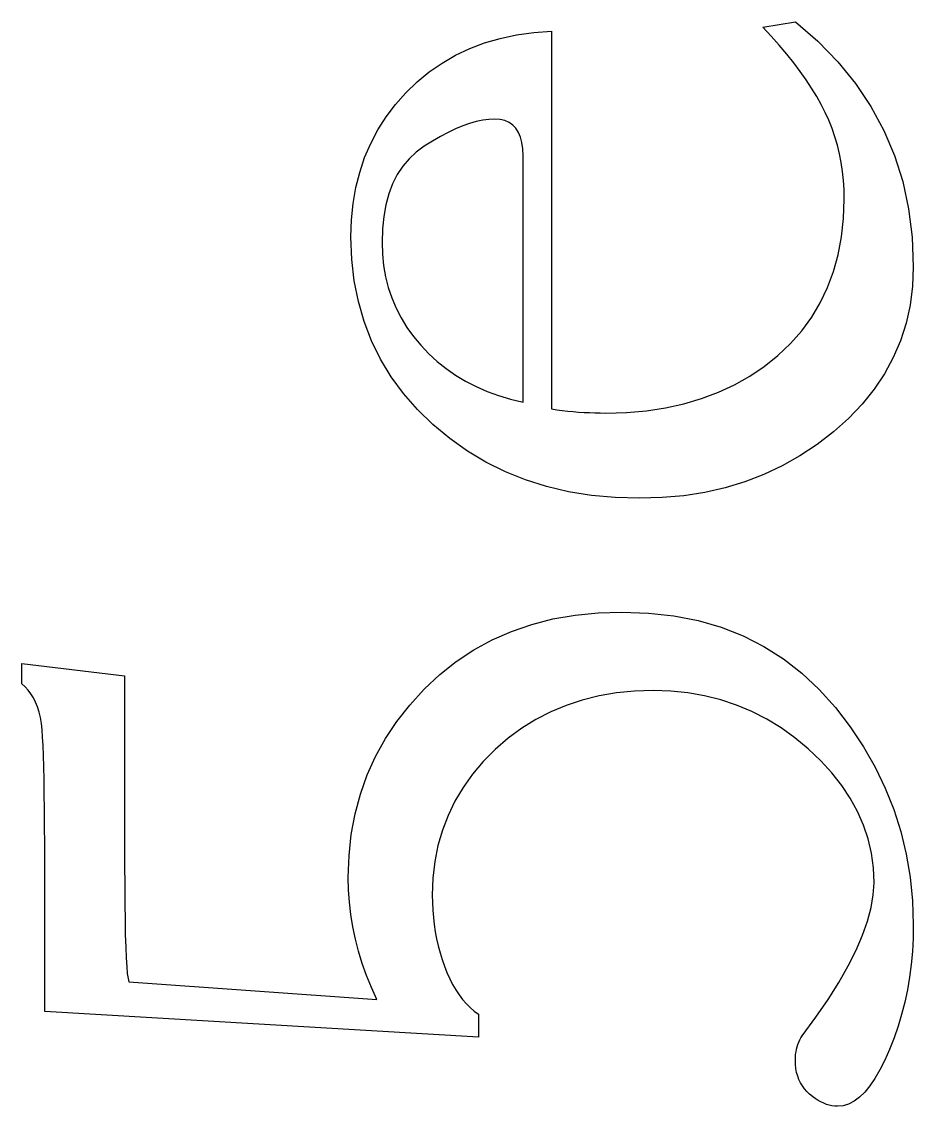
# Model space of a CAD drawing. Header units: millimetres. Extents: x -105 to 105, y -148 to 148.
# Drawn here: x -71.072 to -69.308, y 48.909 to 51.058 of the extents above; entities that cross this region are included whole.
import ezdxf

# ---------------------------------------------------------------- set-up
doc = ezdxf.new("R2010")
doc.units = ezdxf.units.MM
doc.layers.get('0').update_dxf_attribs({"lineweight": 18})

msp = doc.modelspace()

# ---------------------------------------------------------------- linework, layer by layer
at = {"color": 7, "lineweight": 30, "ltscale": 0.000882959}
msp.add_line((-70.0589, 51.0361), (-70.0237, 51.0388), dxfattribs=at)
at = {"color": 7, "lineweight": 30, "ltscale": 0.018705}
msp.add_line((-70.0237, 51.0388), (-70.0237, 50.2906), dxfattribs=at)
at = {"color": 7, "lineweight": 30, "ltscale": 0.001631}
msp.add_line((-69.6054, 51.0468), (-69.541, 51.0576), dxfattribs=at)
at = {"color": 7, "lineweight": 30, "ltscale": 0.000615389}
msp.add_line((-69.5887, 51.0287), (-69.6054, 51.0468), dxfattribs=at)
at = {"color": 7, "lineweight": 30, "ltscale": 0.00147}
msp.add_line((-69.541, 51.0576), (-69.4967, 51.0189), dxfattribs=at)
at = {"color": 7, "lineweight": 30, "ltscale": 0.000806221}
msp.add_line((-70.1561, 51.0154), (-70.1251, 51.0244), dxfattribs=at)
at = {"color": 7, "lineweight": 30, "ltscale": 0.000827679}
msp.add_line((-70.1251, 51.0244), (-70.0927, 51.0313), dxfattribs=at)
at = {"color": 7, "lineweight": 30, "ltscale": 0.000853754}
msp.add_line((-70.0927, 51.0313), (-70.0589, 51.0361), dxfattribs=at)
at = {"color": 7, "lineweight": 30, "ltscale": 0.000594199}
msp.add_line((-69.573, 51.0109), (-69.5887, 51.0287), dxfattribs=at)
at = {"color": 7, "lineweight": 30, "ltscale": 0.001423}
msp.add_line((-69.4967, 51.0189), (-69.457, 50.9781), dxfattribs=at)
at = {"color": 7, "lineweight": 30, "ltscale": 0.000777201}
msp.add_line((-70.2137, 50.991), (-70.1856, 51.0043), dxfattribs=at)
at = {"color": 7, "lineweight": 30, "ltscale": 0.00078935}
msp.add_line((-70.1856, 51.0043), (-70.1561, 51.0154), dxfattribs=at)
at = {"color": 7, "lineweight": 30, "ltscale": 0.000573607}
msp.add_line((-69.5582, 50.9933), (-69.573, 51.0109), dxfattribs=at)
at = {"color": 7, "lineweight": 30, "ltscale": 0.000768759}
msp.add_line((-70.2657, 50.9581), (-70.2404, 50.9756), dxfattribs=at)
at = {"color": 7, "lineweight": 30, "ltscale": 0.000770065}
msp.add_line((-70.2404, 50.9756), (-70.2137, 50.991), dxfattribs=at)
at = {"color": 7, "lineweight": 30, "ltscale": 0.000552833}
msp.add_line((-69.5444, 50.976), (-69.5582, 50.9933), dxfattribs=at)
at = {"color": 7, "lineweight": 30, "ltscale": 0.000532838}
msp.add_line((-69.5316, 50.959), (-69.5444, 50.976), dxfattribs=at)
at = {"color": 7, "lineweight": 30, "ltscale": 0.001387}
msp.add_line((-69.457, 50.9781), (-69.422, 50.935), dxfattribs=at)
at = {"color": 7, "lineweight": 30, "ltscale": 0.000772113}
msp.add_line((-70.2896, 50.9385), (-70.2657, 50.9581), dxfattribs=at)
at = {"color": 7, "lineweight": 30, "ltscale": 0.000513276}
msp.add_line((-69.5198, 50.9422), (-69.5316, 50.959), dxfattribs=at)
at = {"color": 7, "lineweight": 30, "ltscale": 0.000780858}
msp.add_line((-70.312, 50.9168), (-70.2896, 50.9385), dxfattribs=at)
at = {"color": 7, "lineweight": 30, "ltscale": 0.000494199}
msp.add_line((-69.5089, 50.9257), (-69.5198, 50.9422), dxfattribs=at)
at = {"color": 7, "lineweight": 30, "ltscale": 0.001362}
msp.add_line((-69.422, 50.935), (-69.3917, 50.8898), dxfattribs=at)
at = {"color": 7, "lineweight": 30, "ltscale": 0.000779553}
msp.add_line((-70.3326, 50.8934), (-70.312, 50.9168), dxfattribs=at)
at = {"color": 7, "lineweight": 30, "ltscale": 0.000475467}
msp.add_line((-69.4989, 50.9095), (-69.5089, 50.9257), dxfattribs=at)
at = {"color": 7, "lineweight": 30, "ltscale": 0.000767366}
msp.add_line((-70.3511, 50.8689), (-70.3326, 50.8934), dxfattribs=at)
at = {"color": 7, "lineweight": 30, "ltscale": 0.000457222}
msp.add_line((-69.49, 50.8936), (-69.4989, 50.9095), dxfattribs=at)
at = {"color": 7, "lineweight": 30, "ltscale": 0.000440327}
msp.add_line((-69.482, 50.8779), (-69.49, 50.8936), dxfattribs=at)
at = {"color": 7, "lineweight": 30, "ltscale": 0.001348}
for p, q in [((-69.3917, 50.8898), (-69.366, 50.8423)), ((-69.366, 50.8423), (-69.345, 50.7927))]:
    msp.add_line(p, q, dxfattribs=at)
at = {"color": 7, "lineweight": 30, "ltscale": 0.000760006}
msp.add_line((-70.3674, 50.8432), (-70.3511, 50.8689), dxfattribs=at)
at = {"color": 7, "lineweight": 30, "ltscale": 0.00043124}
msp.add_line((-69.4749, 50.8622), (-69.482, 50.8779), dxfattribs=at)
at = {"color": 7, "lineweight": 30, "ltscale": 0.000384536}
msp.add_line((-70.1994, 50.8511), (-70.2136, 50.8452), dxfattribs=at)
at = {"color": 7, "lineweight": 30, "ltscale": 0.000362854}
msp.add_line((-70.1857, 50.8559), (-70.1994, 50.8511), dxfattribs=at)
at = {"color": 7, "lineweight": 30, "ltscale": 0.000341588}
msp.add_line((-70.1725, 50.8596), (-70.1857, 50.8559), dxfattribs=at)
at = {"color": 7, "lineweight": 30, "ltscale": 0.000322128}
msp.add_line((-70.1599, 50.8623), (-70.1725, 50.8596), dxfattribs=at)
at = {"color": 7, "lineweight": 30, "ltscale": 0.000304415}
msp.add_line((-70.1479, 50.8639), (-70.1599, 50.8623), dxfattribs=at)
at = {"color": 7, "lineweight": 30, "ltscale": 0.0002887}
msp.add_line((-70.1363, 50.8645), (-70.1479, 50.8639), dxfattribs=at)
at = {"color": 7, "lineweight": 30, "ltscale": 0.000268011}
msp.add_line((-70.1256, 50.8637), (-70.1363, 50.8645), dxfattribs=at)
at = {"color": 7, "lineweight": 30, "ltscale": 0.000245323}
msp.add_line((-70.1161, 50.8616), (-70.1256, 50.8637), dxfattribs=at)
at = {"color": 7, "lineweight": 30, "ltscale": 0.00022986}
msp.add_line((-70.1076, 50.858), (-70.1161, 50.8616), dxfattribs=at)
at = {"color": 7, "lineweight": 30, "ltscale": 0.000222637}
msp.add_line((-70.1003, 50.8529), (-70.1076, 50.858), dxfattribs=at)
at = {"color": 7, "lineweight": 30, "ltscale": 0.000224765}
msp.add_line((-70.0941, 50.8464), (-70.1003, 50.8529), dxfattribs=at)
at = {"color": 7, "lineweight": 30, "ltscale": 0.00023599}
msp.add_line((-70.089, 50.8384), (-70.0941, 50.8464), dxfattribs=at)
at = {"color": 7, "lineweight": 30, "ltscale": 0.000431788}
msp.add_line((-69.4685, 50.8461), (-69.4749, 50.8622), dxfattribs=at)
at = {"color": 7, "lineweight": 30, "ltscale": 0.000432484}
msp.add_line((-69.4628, 50.8298), (-69.4685, 50.8461), dxfattribs=at)
at = {"color": 7, "lineweight": 30, "ltscale": 0.000758305}
msp.add_line((-70.3815, 50.8164), (-70.3674, 50.8432), dxfattribs=at)
at = {"color": 7, "lineweight": 30, "ltscale": 0.000456315}
msp.add_line((-70.2436, 50.8301), (-70.2594, 50.821), dxfattribs=at)
at = {"color": 7, "lineweight": 30, "ltscale": 0.000431787}
msp.add_line((-70.2283, 50.8382), (-70.2436, 50.8301), dxfattribs=at)
at = {"color": 7, "lineweight": 30, "ltscale": 0.000408083}
msp.add_line((-70.2136, 50.8452), (-70.2283, 50.8382), dxfattribs=at)
at = {"color": 7, "lineweight": 30, "ltscale": 0.000255115}
msp.add_line((-70.0851, 50.829), (-70.089, 50.8384), dxfattribs=at)
at = {"color": 7, "lineweight": 30, "ltscale": 0.000280441}
msp.add_line((-70.0823, 50.8181), (-70.0851, 50.829), dxfattribs=at)
at = {"color": 7, "lineweight": 30, "ltscale": 0.000434632}
msp.add_line((-69.458, 50.8131), (-69.4628, 50.8298), dxfattribs=at)
at = {"color": 7, "lineweight": 30, "ltscale": 0.000760709}
msp.add_line((-70.3935, 50.7884), (-70.3815, 50.8164), dxfattribs=at)
at = {"color": 7, "lineweight": 30, "ltscale": 0.000489689}
msp.add_line((-70.2758, 50.8108), (-70.2916, 50.7993), dxfattribs=at)
at = {"color": 7, "lineweight": 30, "ltscale": 0.000481732}
msp.add_line((-70.2594, 50.821), (-70.2758, 50.8108), dxfattribs=at)
at = {"color": 7, "lineweight": 30, "ltscale": 0.000310693}
msp.add_line((-70.0806, 50.8058), (-70.0823, 50.8181), dxfattribs=at)
at = {"color": 7, "lineweight": 30, "ltscale": 0.000344184}
msp.add_line((-70.08, 50.7921), (-70.0806, 50.8058), dxfattribs=at)
at = {"color": 7, "lineweight": 30, "ltscale": 0.000437261}
msp.add_line((-69.4538, 50.7961), (-69.458, 50.8131), dxfattribs=at)
at = {"color": 7, "lineweight": 30, "ltscale": 0.000768242}
msp.add_line((-70.4032, 50.7592), (-70.3935, 50.7884), dxfattribs=at)
at = {"color": 7, "lineweight": 30, "ltscale": 0.000485395}
msp.add_line((-70.3057, 50.7861), (-70.3182, 50.7712), dxfattribs=at)
at = {"color": 7, "lineweight": 30, "ltscale": 0.000483645}
msp.add_line((-70.2916, 50.7993), (-70.3057, 50.7861), dxfattribs=at)
at = {"color": 7, "lineweight": 30, "ltscale": 0.012202}
msp.add_line((-70.08, 50.304), (-70.08, 50.7921), dxfattribs=at)
at = {"color": 7, "lineweight": 30, "ltscale": 0.000441173}
msp.add_line((-69.4504, 50.7788), (-69.4538, 50.7961), dxfattribs=at)
at = {"color": 7, "lineweight": 30, "ltscale": 0.001359}
msp.add_line((-69.345, 50.7927), (-69.3287, 50.7409), dxfattribs=at)
at = {"color": 7, "lineweight": 30, "ltscale": 0.000494059}
msp.add_line((-70.3182, 50.7712), (-70.329, 50.7546), dxfattribs=at)
at = {"color": 7, "lineweight": 30, "ltscale": 0.000446211}
msp.add_line((-69.4478, 50.7611), (-69.4504, 50.7788), dxfattribs=at)
at = {"color": 7, "lineweight": 30, "ltscale": 0.000451625}
msp.add_line((-69.4459, 50.7431), (-69.4478, 50.7611), dxfattribs=at)
at = {"color": 7, "lineweight": 30, "ltscale": 0.000780499}
msp.add_line((-70.4108, 50.729), (-70.4032, 50.7592), dxfattribs=at)
at = {"color": 7, "lineweight": 30, "ltscale": 0.000509579}
msp.add_line((-70.329, 50.7546), (-70.3381, 50.7364), dxfattribs=at)
at = {"color": 7, "lineweight": 30, "ltscale": 0.000458062}
msp.add_line((-69.4448, 50.7249), (-69.4459, 50.7431), dxfattribs=at)
at = {"color": 7, "lineweight": 30, "ltscale": 0.001382}
msp.add_line((-69.3287, 50.7409), (-69.317, 50.6868), dxfattribs=at)
at = {"color": 7, "lineweight": 30, "ltscale": 0.000797852}
msp.add_line((-70.4163, 50.6975), (-70.4108, 50.729), dxfattribs=at)
at = {"color": 7, "lineweight": 30, "ltscale": 0.000557531}
msp.add_line((-70.3456, 50.7165), (-70.3514, 50.695), dxfattribs=at)
at = {"color": 7, "lineweight": 30, "ltscale": 0.000530861}
msp.add_line((-70.3381, 50.7364), (-70.3456, 50.7165), dxfattribs=at)
at = {"color": 7, "lineweight": 30, "ltscale": 0.000465292}
msp.add_line((-69.4445, 50.7062), (-69.4448, 50.7249), dxfattribs=at)
at = {"color": 7, "lineweight": 30, "ltscale": 0.000818898}
msp.add_line((-70.4195, 50.6649), (-70.4163, 50.6975), dxfattribs=at)
at = {"color": 7, "lineweight": 30, "ltscale": 0.000589112}
msp.add_line((-70.3514, 50.695), (-70.3556, 50.6718), dxfattribs=at)
at = {"color": 7, "lineweight": 30, "ltscale": 0.000959004}
msp.add_line((-69.4458, 50.6679), (-69.4445, 50.7062), dxfattribs=at)
at = {"color": 7, "lineweight": 30, "ltscale": 0.001417}
msp.add_line((-69.317, 50.6868), (-69.31, 50.6306), dxfattribs=at)
at = {"color": 7, "lineweight": 30, "ltscale": 0.000844246}
msp.add_line((-70.4206, 50.6312), (-70.4195, 50.6649), dxfattribs=at)
at = {"color": 7, "lineweight": 30, "ltscale": 0.000624707}
msp.add_line((-70.3556, 50.6718), (-70.3581, 50.647), dxfattribs=at)
at = {"color": 7, "lineweight": 30, "ltscale": 0.000922699}
msp.add_line((-69.4497, 50.6312), (-69.4458, 50.6679), dxfattribs=at)
at = {"color": 7, "lineweight": 30, "ltscale": 0.001107}
msp.add_line((-70.419, 50.5869), (-70.4206, 50.6312), dxfattribs=at)
at = {"color": 7, "lineweight": 30, "ltscale": 0.000663326}
msp.add_line((-70.3581, 50.647), (-70.3589, 50.6204), dxfattribs=at)
at = {"color": 7, "lineweight": 30, "ltscale": 0.000891902}
msp.add_line((-69.4563, 50.5961), (-69.4497, 50.6312), dxfattribs=at)
at = {"color": 7, "lineweight": 30, "ltscale": 0.001462}
msp.add_line((-69.31, 50.6306), (-69.3077, 50.5722), dxfattribs=at)
at = {"color": 7, "lineweight": 30, "ltscale": 0.000582245}
msp.add_line((-70.3589, 50.6204), (-70.3582, 50.5972), dxfattribs=at)
at = {"color": 7, "lineweight": 30, "ltscale": 0.000568796}
msp.add_line((-70.3582, 50.5972), (-70.3559, 50.5745), dxfattribs=at)
at = {"color": 7, "lineweight": 30, "ltscale": 0.000866692}
msp.add_line((-69.4655, 50.5627), (-69.4563, 50.5961), dxfattribs=at)
at = {"color": 7, "lineweight": 30, "ltscale": 0.001074}
msp.add_line((-70.4141, 50.5442), (-70.419, 50.5869), dxfattribs=at)
at = {"color": 7, "lineweight": 30, "ltscale": 0.000557975}
msp.add_line((-70.3559, 50.5745), (-70.352, 50.5525), dxfattribs=at)
at = {"color": 7, "lineweight": 30, "ltscale": 0.000963647}
msp.add_line((-69.3077, 50.5722), (-69.3093, 50.5336), dxfattribs=at)
at = {"color": 7, "lineweight": 30, "ltscale": 0.000550217}
msp.add_line((-70.352, 50.5525), (-70.3467, 50.5312), dxfattribs=at)
at = {"color": 7, "lineweight": 30, "ltscale": 0.000848175}
msp.add_line((-69.4773, 50.5309), (-69.4655, 50.5627), dxfattribs=at)
at = {"color": 7, "lineweight": 30, "ltscale": 0.001047}
msp.add_line((-70.406, 50.5031), (-70.4141, 50.5442), dxfattribs=at)
at = {"color": 7, "lineweight": 30, "ltscale": 0.000545375}
msp.add_line((-70.3467, 50.5312), (-70.3398, 50.5105), dxfattribs=at)
at = {"color": 7, "lineweight": 30, "ltscale": 0.000835879}
msp.add_line((-69.4918, 50.5008), (-69.4773, 50.5309), dxfattribs=at)
at = {"color": 7, "lineweight": 30, "ltscale": 0.000938127}
msp.add_line((-69.3093, 50.5336), (-69.314, 50.4964), dxfattribs=at)
at = {"color": 7, "lineweight": 30, "ltscale": 0.001028}
msp.add_line((-70.3946, 50.4636), (-70.406, 50.5031), dxfattribs=at)
at = {"color": 7, "lineweight": 30, "ltscale": 0.000543713}
msp.add_line((-70.3398, 50.5105), (-70.3314, 50.4904), dxfattribs=at)
at = {"color": 7, "lineweight": 30, "ltscale": 0.00054543}
msp.add_line((-70.3314, 50.4904), (-70.3215, 50.471), dxfattribs=at)
at = {"color": 7, "lineweight": 30, "ltscale": 0.000830984}
msp.add_line((-69.5088, 50.4723), (-69.4918, 50.5008), dxfattribs=at)
at = {"color": 7, "lineweight": 30, "ltscale": 0.000919732}
msp.add_line((-69.314, 50.4964), (-69.3219, 50.4605), dxfattribs=at)
at = {"color": 7, "lineweight": 30, "ltscale": 0.001016}
msp.add_line((-70.38, 50.4257), (-70.3946, 50.4636), dxfattribs=at)
at = {"color": 7, "lineweight": 30, "ltscale": 0.000549753}
msp.add_line((-70.3215, 50.471), (-70.31, 50.4522), dxfattribs=at)
at = {"color": 7, "lineweight": 30, "ltscale": 0.000833637}
msp.add_line((-69.5285, 50.4454), (-69.5088, 50.4723), dxfattribs=at)
at = {"color": 7, "lineweight": 30, "ltscale": 0.000909393}
msp.add_line((-69.3219, 50.4605), (-69.333, 50.4258), dxfattribs=at)
at = {"color": 7, "lineweight": 30, "ltscale": 0.000557616}
msp.add_line((-70.31, 50.4522), (-70.297, 50.4341), dxfattribs=at)
at = {"color": 7, "lineweight": 30, "ltscale": 0.000842752}
msp.add_line((-69.5509, 50.4201), (-69.5285, 50.4454), dxfattribs=at)
at = {"color": 7, "lineweight": 30, "ltscale": 0.001012}
msp.add_line((-70.3622, 50.3893), (-70.38, 50.4257), dxfattribs=at)
at = {"color": 7, "lineweight": 30, "ltscale": 0.000568328}
msp.add_line((-70.297, 50.4341), (-70.2825, 50.4166), dxfattribs=at)
at = {"color": 7, "lineweight": 30, "ltscale": 0.00057202}
msp.add_line((-70.2825, 50.4166), (-70.2667, 50.4), dxfattribs=at)
at = {"color": 7, "lineweight": 30, "ltscale": 0.000858917}
msp.add_line((-69.5758, 50.3965), (-69.5509, 50.4201), dxfattribs=at)
at = {"color": 7, "lineweight": 30, "ltscale": 0.000906995}
msp.add_line((-69.333, 50.4258), (-69.3472, 50.3925), dxfattribs=at)
at = {"color": 7, "lineweight": 30, "ltscale": 0.000569282}
msp.add_line((-70.2667, 50.4), (-70.2499, 50.3847), dxfattribs=at)
at = {"color": 7, "lineweight": 30, "ltscale": 0.000866705}
msp.add_line((-69.6029, 50.3748), (-69.5758, 50.3965), dxfattribs=at)
at = {"color": 7, "lineweight": 30, "ltscale": 0.001017}
for p, q in [((-70.3411, 50.3545), (-70.3622, 50.3893)), ((-70.4125, 49.4886), (-70.4019, 49.5279))]:
    msp.add_line(p, q, dxfattribs=at)
at = {"color": 7, "lineweight": 30, "ltscale": 0.000568708}
msp.add_line((-70.2499, 50.3847), (-70.2322, 50.3704), dxfattribs=at)
at = {"color": 7, "lineweight": 30, "ltscale": 0.000863886}
msp.add_line((-69.6315, 50.3555), (-69.6029, 50.3748), dxfattribs=at)
at = {"color": 7, "lineweight": 30, "ltscale": 0.000912184}
msp.add_line((-69.3472, 50.3925), (-69.3646, 50.3604), dxfattribs=at)
at = {"color": 7, "lineweight": 30, "ltscale": 0.001029}
msp.add_line((-70.3168, 50.3214), (-70.3411, 50.3545), dxfattribs=at)
at = {"color": 7, "lineweight": 30, "ltscale": 0.000570901}
msp.add_line((-70.2322, 50.3704), (-70.2134, 50.3574), dxfattribs=at)
at = {"color": 7, "lineweight": 30, "ltscale": 0.0005762}
msp.add_line((-70.2134, 50.3574), (-70.1937, 50.3455), dxfattribs=at)
at = {"color": 7, "lineweight": 30, "ltscale": 0.000866779}
msp.add_line((-69.6617, 50.3384), (-69.6315, 50.3555), dxfattribs=at)
at = {"color": 7, "lineweight": 30, "ltscale": 0.000925756}
msp.add_line((-69.3646, 50.3604), (-69.3852, 50.3296), dxfattribs=at)
at = {"color": 7, "lineweight": 30, "ltscale": 0.00058306}
msp.add_line((-70.1937, 50.3455), (-70.1729, 50.3349), dxfattribs=at)
at = {"color": 7, "lineweight": 30, "ltscale": 0.000593046}
msp.add_line((-70.1729, 50.3349), (-70.1512, 50.3254), dxfattribs=at)
at = {"color": 7, "lineweight": 30, "ltscale": 0.000875392}
msp.add_line((-69.6934, 50.3236), (-69.6617, 50.3384), dxfattribs=at)
at = {"color": 7, "lineweight": 30, "ltscale": 0.001049}
msp.add_line((-70.2892, 50.2898), (-70.3168, 50.3214), dxfattribs=at)
at = {"color": 7, "lineweight": 30, "ltscale": 0.000604861}
msp.add_line((-70.1512, 50.3254), (-70.1285, 50.3171), dxfattribs=at)
at = {"color": 7, "lineweight": 30, "ltscale": 0.000619414}
msp.add_line((-70.1285, 50.3171), (-70.1047, 50.3099), dxfattribs=at)
at = {"color": 7, "lineweight": 30, "ltscale": 0.000635266}
msp.add_line((-70.1047, 50.3099), (-70.08, 50.304), dxfattribs=at)
at = {"color": 7, "lineweight": 30, "ltscale": 0.00090784}
msp.add_line((-69.7615, 50.3008), (-69.7267, 50.311), dxfattribs=at)
at = {"color": 7, "lineweight": 30, "ltscale": 0.000889047}
msp.add_line((-69.7267, 50.311), (-69.6934, 50.3236), dxfattribs=at)
at = {"color": 7, "lineweight": 30, "ltscale": 0.000946452}
msp.add_line((-69.3852, 50.3296), (-69.4089, 50.3001), dxfattribs=at)
at = {"color": 7, "lineweight": 30, "ltscale": 0.001076}
msp.add_line((-70.2584, 50.2597), (-70.2892, 50.2898), dxfattribs=at)
at = {"color": 7, "lineweight": 30, "ltscale": 0.000270873}
msp.add_line((-70.0237, 50.2906), (-70.013, 50.289), dxfattribs=at)
at = {"color": 7, "lineweight": 30, "ltscale": 0.000270362}
msp.add_line((-70.013, 50.289), (-70.0023, 50.2877), dxfattribs=at)
at = {"color": 7, "lineweight": 30, "ltscale": 0.000269861}
msp.add_line((-70.0023, 50.2877), (-69.9915, 50.2865), dxfattribs=at)
at = {"color": 7, "lineweight": 30, "ltscale": 0.000991315}
msp.add_line((-69.8754, 50.2837), (-69.8359, 50.2871), dxfattribs=at)
at = {"color": 7, "lineweight": 30, "ltscale": 0.000959326}
msp.add_line((-69.8359, 50.2871), (-69.7979, 50.2928), dxfattribs=at)
at = {"color": 7, "lineweight": 30, "ltscale": 0.000931464}
msp.add_line((-69.7979, 50.2928), (-69.7615, 50.3008), dxfattribs=at)
at = {"color": 7, "lineweight": 30, "ltscale": 0.000974714}
msp.add_line((-69.4089, 50.3001), (-69.4358, 50.2719), dxfattribs=at)
at = {"color": 7, "lineweight": 30, "ltscale": 0.000269443}
msp.add_line((-69.9915, 50.2865), (-69.9808, 50.2854), dxfattribs=at)
at = {"color": 7, "lineweight": 30, "ltscale": 0.000269084}
msp.add_line((-69.9808, 50.2854), (-69.9701, 50.2845), dxfattribs=at)
at = {"color": 7, "lineweight": 30, "ltscale": 0.000268785}
msp.add_line((-69.9701, 50.2845), (-69.9593, 50.2838), dxfattribs=at)
at = {"color": 7, "lineweight": 30, "ltscale": 0.000268534}
msp.add_line((-69.9593, 50.2838), (-69.9486, 50.2833), dxfattribs=at)
at = {"color": 7, "lineweight": 30, "ltscale": 0.000268364}
msp.add_line((-69.9486, 50.2833), (-69.9379, 50.2829), dxfattribs=at)
at = {"color": 7, "lineweight": 30, "ltscale": 0.000268243}
msp.add_line((-69.9379, 50.2829), (-69.9272, 50.2826), dxfattribs=at)
at = {"color": 7, "lineweight": 30, "ltscale": 0.000268181}
msp.add_line((-69.9272, 50.2826), (-69.9164, 50.2825), dxfattribs=at)
at = {"color": 7, "lineweight": 30, "ltscale": 0.001027}
msp.add_line((-69.9164, 50.2825), (-69.8754, 50.2837), dxfattribs=at)
at = {"color": 7, "lineweight": 30, "ltscale": 0.001009}
for p, q in [((-69.4358, 50.2719), (-69.4659, 50.245)), ((-69.6032, 50.1609), (-69.6409, 50.1464))]:
    msp.add_line(p, q, dxfattribs=at)
at = {"color": 7, "lineweight": 30, "ltscale": 0.001084}
msp.add_line((-70.2251, 50.232), (-70.2584, 50.2597), dxfattribs=at)
at = {"color": 7, "lineweight": 30, "ltscale": 0.001021}
msp.add_line((-69.4659, 50.245), (-69.4982, 50.22), dxfattribs=at)
at = {"color": 7, "lineweight": 30, "ltscale": 0.001072}
msp.add_line((-70.1901, 50.2071), (-70.2251, 50.232), dxfattribs=at)
at = {"color": 7, "lineweight": 30, "ltscale": 0.001068}
msp.add_line((-70.1534, 50.1852), (-70.1901, 50.2071), dxfattribs=at)
at = {"color": 7, "lineweight": 30, "ltscale": 0.00101}
msp.add_line((-69.4982, 50.22), (-69.5319, 50.1977), dxfattribs=at)
at = {"color": 7, "lineweight": 30, "ltscale": 0.00107}
msp.add_line((-70.115, 50.1662), (-70.1534, 50.1852), dxfattribs=at)
at = {"color": 7, "lineweight": 30, "ltscale": 0.001004}
for p, q in [((-69.5319, 50.1977), (-69.5669, 50.178)), ((-69.5669, 50.178), (-69.6032, 50.1609)), ((-70.3884, 49.5658), (-70.3719, 49.6024))]:
    msp.add_line(p, q, dxfattribs=at)
at = {"color": 7, "lineweight": 30, "ltscale": 0.001079}
msp.add_line((-70.075, 50.1501), (-70.115, 50.1662), dxfattribs=at)
at = {"color": 7, "lineweight": 30, "ltscale": 0.001094}
msp.add_line((-70.0333, 50.137), (-70.075, 50.1501), dxfattribs=at)
at = {"color": 7, "lineweight": 30, "ltscale": 0.001116}
msp.add_line((-69.9898, 50.1267), (-70.0333, 50.137), dxfattribs=at)
at = {"color": 7, "lineweight": 30, "ltscale": 0.001019}
msp.add_line((-69.6409, 50.1464), (-69.6799, 50.1346), dxfattribs=at)
at = {"color": 7, "lineweight": 30, "ltscale": 0.001143}
for p, q in [((-69.9447, 50.1194), (-69.9898, 50.1267)), ((-69.3462, 49.4971), (-69.3323, 49.4535))]:
    msp.add_line(p, q, dxfattribs=at)
at = {"color": 7, "lineweight": 30, "ltscale": 0.001175}
msp.add_line((-69.8979, 50.115), (-69.9447, 50.1194), dxfattribs=at)
at = {"color": 7, "lineweight": 30, "ltscale": 0.001213}
msp.add_line((-69.8494, 50.1136), (-69.8979, 50.115), dxfattribs=at)
at = {"color": 7, "lineweight": 30, "ltscale": 0.00111}
msp.add_line((-69.805, 50.1149), (-69.8494, 50.1136), dxfattribs=at)
at = {"color": 7, "lineweight": 30, "ltscale": 0.00108}
msp.add_line((-69.762, 50.1188), (-69.805, 50.1149), dxfattribs=at)
at = {"color": 7, "lineweight": 30, "ltscale": 0.001055}
for p, q in [((-69.7203, 50.1254), (-69.762, 50.1188)), ((-70.4245, 49.406), (-70.42, 49.448))]:
    msp.add_line(p, q, dxfattribs=at)
at = {"color": 7, "lineweight": 30, "ltscale": 0.001035}
for p, q in [((-69.6799, 50.1346), (-69.7203, 50.1254)), ((-70.3299, 49.6716), (-70.3043, 49.7042))]:
    msp.add_line(p, q, dxfattribs=at)
at = {"color": 7, "lineweight": 30, "ltscale": 0.001109}
msp.add_line((-70.0209, 49.8746), (-69.9771, 49.8822), dxfattribs=at)
at = {"color": 7, "lineweight": 30, "ltscale": 0.001144}
for p, q in [((-69.9771, 49.8822), (-69.9316, 49.8868)), ((-69.3632, 49.5396), (-69.3462, 49.4971))]:
    msp.add_line(p, q, dxfattribs=at)
at = {"color": 7, "lineweight": 30, "ltscale": 0.001185}
msp.add_line((-69.9316, 49.8868), (-69.8843, 49.8883), dxfattribs=at)
at = {"color": 7, "lineweight": 30, "ltscale": 0.001313}
msp.add_line((-69.8843, 49.8883), (-69.8317, 49.8864), dxfattribs=at)
at = {"color": 7, "lineweight": 30, "ltscale": 0.001263}
msp.add_line((-69.8317, 49.8864), (-69.7815, 49.8807), dxfattribs=at)
at = {"color": 7, "lineweight": 30, "ltscale": 0.001222}
msp.add_line((-69.7815, 49.8807), (-69.7336, 49.8713), dxfattribs=at)
at = {"color": 7, "lineweight": 30, "ltscale": 0.001059}
msp.add_line((-70.1028, 49.8501), (-70.0628, 49.8639), dxfattribs=at)
at = {"color": 7, "lineweight": 30, "ltscale": 0.001081}
msp.add_line((-70.0628, 49.8639), (-70.0209, 49.8746), dxfattribs=at)
at = {"color": 7, "lineweight": 30, "ltscale": 0.001188}
msp.add_line((-69.7336, 49.8713), (-69.6879, 49.8581), dxfattribs=at)
at = {"color": 7, "lineweight": 30, "ltscale": 0.001165}
msp.add_line((-69.6879, 49.8581), (-69.6446, 49.841), dxfattribs=at)
at = {"color": 7, "lineweight": 30, "ltscale": 0.001044}
msp.add_line((-70.1411, 49.8333), (-70.1028, 49.8501), dxfattribs=at)
at = {"color": 7, "lineweight": 30, "ltscale": 0.001151}
msp.add_line((-69.6446, 49.841), (-69.6035, 49.8202), dxfattribs=at)
at = {"color": 7, "lineweight": 30, "ltscale": 0.001037}
for p, q in [((-70.1775, 49.8134), (-70.1411, 49.8333)), ((-70.2121, 49.7905), (-70.1775, 49.8134))]:
    msp.add_line(p, q, dxfattribs=at)
at = {"color": 7, "lineweight": 30, "ltscale": 0.001149}
msp.add_line((-69.6035, 49.8202), (-69.5647, 49.7957), dxfattribs=at)
at = {"color": 7, "lineweight": 30, "ltscale": 0.001156}
msp.add_line((-69.5647, 49.7957), (-69.5281, 49.7673), dxfattribs=at)
at = {"color": 7, "lineweight": 30, "ltscale": 0.001006}
msp.add_line((-71.0723, 49.7462), (-71.0723, 49.7864), dxfattribs=at)
at = {"color": 7, "lineweight": 30, "ltscale": 0.005131}
msp.add_line((-71.0723, 49.7864), (-70.8685, 49.7623), dxfattribs=at)
at = {"color": 7, "lineweight": 30, "ltscale": 0.001045}
msp.add_line((-70.2448, 49.7645), (-70.2121, 49.7905), dxfattribs=at)
at = {"color": 7, "lineweight": 30, "ltscale": 0.009386}
msp.add_line((-70.8685, 49.7623), (-70.8685, 49.3868), dxfattribs=at)
at = {"color": 7, "lineweight": 30, "ltscale": 0.001061}
msp.add_line((-70.2758, 49.7355), (-70.2448, 49.7645), dxfattribs=at)
at = {"color": 7, "lineweight": 30, "ltscale": 0.001174}
msp.add_line((-69.5281, 49.7673), (-69.4939, 49.7352), dxfattribs=at)
at = {"color": 7, "lineweight": 30, "ltscale": 0.000220328}
msp.add_line((-71.0656, 49.7404), (-71.0723, 49.7462), dxfattribs=at)
at = {"color": 7, "lineweight": 30, "ltscale": 0.000222376}
msp.add_line((-71.0595, 49.7339), (-71.0656, 49.7404), dxfattribs=at)
at = {"color": 7, "lineweight": 30, "ltscale": 0.000227207}
msp.add_line((-71.054, 49.7267), (-71.0595, 49.7339), dxfattribs=at)
at = {"color": 7, "lineweight": 30, "ltscale": 0.001058}
msp.add_line((-70.3043, 49.7042), (-70.2758, 49.7355), dxfattribs=at)
at = {"color": 7, "lineweight": 30, "ltscale": 0.000895385}
msp.add_line((-69.8595, 49.7316), (-69.8951, 49.7281), dxfattribs=at)
at = {"color": 7, "lineweight": 30, "ltscale": 0.000923237}
msp.add_line((-69.8226, 49.7328), (-69.8595, 49.7316), dxfattribs=at)
at = {"color": 7, "lineweight": 30, "ltscale": 0.00087404}
msp.add_line((-69.7876, 49.7316), (-69.8226, 49.7328), dxfattribs=at)
at = {"color": 7, "lineweight": 30, "ltscale": 0.000853916}
msp.add_line((-69.7537, 49.7282), (-69.7876, 49.7316), dxfattribs=at)
at = {"color": 7, "lineweight": 30, "ltscale": 0.001203}
msp.add_line((-69.4939, 49.7352), (-69.4619, 49.6992), dxfattribs=at)
at = {"color": 7, "lineweight": 30, "ltscale": 0.000234615}
msp.add_line((-71.0491, 49.7187), (-71.054, 49.7267), dxfattribs=at)
at = {"color": 7, "lineweight": 30, "ltscale": 0.000243788}
msp.add_line((-71.0448, 49.71), (-71.0491, 49.7187), dxfattribs=at)
at = {"color": 7, "lineweight": 30, "ltscale": 0.0002547}
msp.add_line((-71.0411, 49.7005), (-71.0448, 49.71), dxfattribs=at)
at = {"color": 7, "lineweight": 30, "ltscale": 0.000838996}
msp.add_line((-69.9627, 49.7141), (-69.9945, 49.7036), dxfattribs=at)
at = {"color": 7, "lineweight": 30, "ltscale": 0.000853317}
msp.add_line((-69.9295, 49.7223), (-69.9627, 49.7141), dxfattribs=at)
at = {"color": 7, "lineweight": 30, "ltscale": 0.000872125}
msp.add_line((-69.8951, 49.7281), (-69.9295, 49.7223), dxfattribs=at)
at = {"color": 7, "lineweight": 30, "ltscale": 0.000838751}
msp.add_line((-69.7206, 49.7224), (-69.7537, 49.7282), dxfattribs=at)
at = {"color": 7, "lineweight": 30, "ltscale": 0.000827962}
msp.add_line((-69.6885, 49.7143), (-69.7206, 49.7224), dxfattribs=at)
at = {"color": 7, "lineweight": 30, "ltscale": 0.000821379}
msp.add_line((-69.6573, 49.7039), (-69.6885, 49.7143), dxfattribs=at)
at = {"color": 7, "lineweight": 30, "ltscale": 0.00026794}
msp.add_line((-71.0379, 49.6902), (-71.0411, 49.7005), dxfattribs=at)
at = {"color": 7, "lineweight": 30, "ltscale": 0.000282135}
msp.add_line((-71.0354, 49.6792), (-71.0379, 49.6902), dxfattribs=at)
at = {"color": 7, "lineweight": 30, "ltscale": 0.000825683}
msp.add_line((-70.0252, 49.6908), (-70.0545, 49.6756), dxfattribs=at)
at = {"color": 7, "lineweight": 30, "ltscale": 0.000829757}
msp.add_line((-69.9945, 49.7036), (-70.0252, 49.6908), dxfattribs=at)
at = {"color": 7, "lineweight": 30, "ltscale": 0.000819913}
msp.add_line((-69.6271, 49.6913), (-69.6573, 49.7039), dxfattribs=at)
at = {"color": 7, "lineweight": 30, "ltscale": 0.000822747}
msp.add_line((-69.5978, 49.6763), (-69.6271, 49.6913), dxfattribs=at)
at = {"color": 7, "lineweight": 30, "ltscale": 0.001206}
msp.add_line((-69.4619, 49.6992), (-69.4326, 49.6609), dxfattribs=at)
at = {"color": 7, "lineweight": 30, "ltscale": 0.000297762}
msp.add_line((-71.0334, 49.6675), (-71.0354, 49.6792), dxfattribs=at)
at = {"color": 7, "lineweight": 30, "ltscale": 0.000314304}
msp.add_line((-71.032, 49.655), (-71.0334, 49.6675), dxfattribs=at)
at = {"color": 7, "lineweight": 30, "ltscale": 0.001018}
msp.add_line((-70.3524, 49.6377), (-70.3299, 49.6716), dxfattribs=at)
at = {"color": 7, "lineweight": 30, "ltscale": 0.000827538}
msp.add_line((-70.0545, 49.6756), (-70.0826, 49.6581), dxfattribs=at)
at = {"color": 7, "lineweight": 30, "ltscale": 0.000830254}
msp.add_line((-69.5694, 49.659), (-69.5978, 49.6763), dxfattribs=at)
at = {"color": 7, "lineweight": 30, "ltscale": 0.000356801}
msp.add_line((-71.031, 49.6408), (-71.032, 49.655), dxfattribs=at)
at = {"color": 7, "lineweight": 30, "ltscale": 0.000834258}
msp.add_line((-70.0826, 49.6581), (-70.1094, 49.6383), dxfattribs=at)
at = {"color": 7, "lineweight": 30, "ltscale": 0.000842621}
msp.add_line((-69.542, 49.6394), (-69.5694, 49.659), dxfattribs=at)
at = {"color": 7, "lineweight": 30, "ltscale": 0.001183}
msp.add_line((-69.4326, 49.6609), (-69.4064, 49.6215), dxfattribs=at)
at = {"color": 7, "lineweight": 30, "ltscale": 0.000425002}
msp.add_line((-71.0301, 49.6238), (-71.031, 49.6408), dxfattribs=at)
at = {"color": 7, "lineweight": 30, "ltscale": 0.000493273}
msp.add_line((-71.0293, 49.6041), (-71.0301, 49.6238), dxfattribs=at)
at = {"color": 7, "lineweight": 30, "ltscale": 0.001008}
msp.add_line((-70.3719, 49.6024), (-70.3524, 49.6377), dxfattribs=at)
at = {"color": 7, "lineweight": 30, "ltscale": 0.000846032}
msp.add_line((-70.1094, 49.6383), (-70.135, 49.6161), dxfattribs=at)
at = {"color": 7, "lineweight": 30, "ltscale": 0.000859555}
msp.add_line((-69.5155, 49.6174), (-69.542, 49.6394), dxfattribs=at)
at = {"color": 7, "lineweight": 30, "ltscale": 0.001164}
msp.add_line((-69.4064, 49.6215), (-69.3832, 49.5811), dxfattribs=at)
at = {"color": 7, "lineweight": 30, "ltscale": 0.000561416}
msp.add_line((-71.0286, 49.5816), (-71.0293, 49.6041), dxfattribs=at)
at = {"color": 7, "lineweight": 30, "ltscale": 0.000840786}
msp.add_line((-70.135, 49.6161), (-70.1587, 49.5922), dxfattribs=at)
at = {"color": 7, "lineweight": 30, "ltscale": 0.000850799}
msp.add_line((-69.4908, 49.594), (-69.5155, 49.6174), dxfattribs=at)
at = {"color": 7, "lineweight": 30, "ltscale": 0.000629592}
msp.add_line((-71.028, 49.5565), (-71.0286, 49.5816), dxfattribs=at)
at = {"color": 7, "lineweight": 30, "ltscale": 0.000819216}
msp.add_line((-70.1587, 49.5922), (-70.1799, 49.5673), dxfattribs=at)
at = {"color": 7, "lineweight": 30, "ltscale": 0.000818064}
msp.add_line((-69.4687, 49.5699), (-69.4908, 49.594), dxfattribs=at)
at = {"color": 7, "lineweight": 30, "ltscale": 0.001152}
msp.add_line((-69.3832, 49.5811), (-69.3632, 49.5396), dxfattribs=at)
at = {"color": 7, "lineweight": 30, "ltscale": 0.000698196}
msp.add_line((-71.0275, 49.5285), (-71.028, 49.5565), dxfattribs=at)
at = {"color": 7, "lineweight": 30, "ltscale": 0.001007}
msp.add_line((-70.4019, 49.5279), (-70.3884, 49.5658), dxfattribs=at)
at = {"color": 7, "lineweight": 30, "ltscale": 0.00080249}
msp.add_line((-70.1799, 49.5673), (-70.1986, 49.5412), dxfattribs=at)
at = {"color": 7, "lineweight": 30, "ltscale": 0.000788779}
msp.add_line((-69.4492, 49.5451), (-69.4687, 49.5699), dxfattribs=at)
at = {"color": 7, "lineweight": 30, "ltscale": 0.000791015}
msp.add_line((-70.1986, 49.5412), (-70.2148, 49.514), dxfattribs=at)
at = {"color": 7, "lineweight": 30, "ltscale": 0.000764835}
msp.add_line((-69.4323, 49.5196), (-69.4492, 49.5451), dxfattribs=at)
at = {"color": 7, "lineweight": 30, "ltscale": 0.000766241}
msp.add_line((-71.0272, 49.4979), (-71.0275, 49.5285), dxfattribs=at)
at = {"color": 7, "lineweight": 30, "ltscale": 0.000785662}
msp.add_line((-70.2148, 49.514), (-70.2285, 49.4857), dxfattribs=at)
at = {"color": 7, "lineweight": 30, "ltscale": 0.000746684}
msp.add_line((-69.418, 49.4934), (-69.4323, 49.5196), dxfattribs=at)
at = {"color": 7, "lineweight": 30, "ltscale": 0.000834872}
msp.add_line((-71.0269, 49.4645), (-71.0272, 49.4979), dxfattribs=at)
at = {"color": 7, "lineweight": 30, "ltscale": 0.000733245}
msp.add_line((-69.4063, 49.4665), (-69.418, 49.4934), dxfattribs=at)
at = {"color": 7, "lineweight": 30, "ltscale": 0.001033}
msp.add_line((-70.42, 49.448), (-70.4125, 49.4886), dxfattribs=at)
at = {"color": 7, "lineweight": 30, "ltscale": 0.000786214}
msp.add_line((-70.2285, 49.4857), (-70.2397, 49.4563), dxfattribs=at)
at = {"color": 7, "lineweight": 30, "ltscale": 0.000903139}
msp.add_line((-71.0267, 49.4284), (-71.0269, 49.4645), dxfattribs=at)
at = {"color": 7, "lineweight": 30, "ltscale": 0.000792717}
msp.add_line((-70.2397, 49.4563), (-70.2485, 49.4259), dxfattribs=at)
at = {"color": 7, "lineweight": 30, "ltscale": 0.000726505}
msp.add_line((-69.3971, 49.4389), (-69.4063, 49.4665), dxfattribs=at)
at = {"color": 7, "lineweight": 30, "ltscale": 0.001147}
msp.add_line((-69.3323, 49.4535), (-69.3216, 49.4089), dxfattribs=at)
at = {"color": 7, "lineweight": 30, "ltscale": 0.000971413}
msp.add_line((-71.0267, 49.3895), (-71.0267, 49.4284), dxfattribs=at)
at = {"color": 7, "lineweight": 30, "ltscale": 0.000725675}
msp.add_line((-69.3906, 49.4106), (-69.3971, 49.4389), dxfattribs=at)
at = {"color": 7, "lineweight": 30, "ltscale": 0.001083}
msp.add_line((-70.426, 49.3627), (-70.4245, 49.406), dxfattribs=at)
at = {"color": 7, "lineweight": 30, "ltscale": 0.000804647}
msp.add_line((-70.2485, 49.4259), (-70.2547, 49.3943), dxfattribs=at)
at = {"color": 7, "lineweight": 30, "ltscale": 0.000731153}
msp.add_line((-69.3867, 49.3817), (-69.3906, 49.4106), dxfattribs=at)
at = {"color": 7, "lineweight": 30, "ltscale": 0.001158}
msp.add_line((-69.3216, 49.4089), (-69.3139, 49.3633), dxfattribs=at)
at = {"color": 7, "lineweight": 30, "ltscale": 0.007308}
msp.add_line((-71.0267, 49.0972), (-71.0267, 49.3895), dxfattribs=at)
at = {"color": 7, "lineweight": 30, "ltscale": 0.000998881}
msp.add_line((-70.8685, 49.3868), (-70.8684, 49.3469), dxfattribs=at)
at = {"color": 7, "lineweight": 30, "ltscale": 0.000822436}
msp.add_line((-70.2547, 49.3943), (-70.2584, 49.3616), dxfattribs=at)
at = {"color": 7, "lineweight": 30, "ltscale": 0.000743048}
msp.add_line((-69.3854, 49.352), (-69.3867, 49.3817), dxfattribs=at)
at = {"color": 7, "lineweight": 30, "ltscale": 0.001173}
msp.add_line((-69.3139, 49.3633), (-69.3092, 49.3166), dxfattribs=at)
at = {"color": 7, "lineweight": 30, "ltscale": 0.000905058}
msp.add_line((-70.8684, 49.3469), (-70.8681, 49.3107), dxfattribs=at)
at = {"color": 7, "lineweight": 30, "ltscale": 0.000615663}
msp.add_line((-70.4254, 49.3381), (-70.426, 49.3627), dxfattribs=at)
at = {"color": 7, "lineweight": 30, "ltscale": 0.000844772}
msp.add_line((-70.2584, 49.3616), (-70.2597, 49.3278), dxfattribs=at)
at = {"color": 7, "lineweight": 30, "ltscale": 0.000595769}
msp.add_line((-69.3869, 49.3282), (-69.3854, 49.352), dxfattribs=at)
at = {"color": 7, "lineweight": 30, "ltscale": 0.000614483}
msp.add_line((-70.4237, 49.3136), (-70.4254, 49.3381), dxfattribs=at)
at = {"color": 7, "lineweight": 30, "ltscale": 0.000373127}
msp.add_line((-70.2597, 49.3278), (-70.2595, 49.3129), dxfattribs=at)
at = {"color": 7, "lineweight": 30, "ltscale": 0.000639928}
msp.add_line((-69.3911, 49.3029), (-69.3869, 49.3282), dxfattribs=at)
at = {"color": 7, "lineweight": 30, "ltscale": 0.000811256}
msp.add_line((-70.8681, 49.3107), (-70.8677, 49.2782), dxfattribs=at)
at = {"color": 7, "lineweight": 30, "ltscale": 0.000614039}
msp.add_line((-70.4209, 49.2892), (-70.4237, 49.3136), dxfattribs=at)
at = {"color": 7, "lineweight": 30, "ltscale": 0.000368936}
msp.add_line((-70.2595, 49.3129), (-70.2587, 49.2982), dxfattribs=at)
at = {"color": 7, "lineweight": 30, "ltscale": 0.000690184}
msp.add_line((-69.3982, 49.2763), (-69.3911, 49.3029), dxfattribs=at)
at = {"color": 7, "lineweight": 30, "ltscale": 0.001194}
msp.add_line((-69.3092, 49.3166), (-69.3077, 49.2688), dxfattribs=at)
at = {"color": 7, "lineweight": 30, "ltscale": 0.000717493}
msp.add_line((-70.8677, 49.2782), (-70.8672, 49.2495), dxfattribs=at)
at = {"color": 7, "lineweight": 30, "ltscale": 0.000615223}
msp.add_line((-70.417, 49.2649), (-70.4209, 49.2892), dxfattribs=at)
at = {"color": 7, "lineweight": 30, "ltscale": 0.000364978}
msp.add_line((-70.2587, 49.2982), (-70.2575, 49.2836), dxfattribs=at)
at = {"color": 7, "lineweight": 30, "ltscale": 0.000361452}
msp.add_line((-70.2575, 49.2836), (-70.2558, 49.2693), dxfattribs=at)
at = {"color": 7, "lineweight": 30, "ltscale": 0.000617938}
msp.add_line((-70.4119, 49.2407), (-70.417, 49.2649), dxfattribs=at)
at = {"color": 7, "lineweight": 30, "ltscale": 0.000358313}
msp.add_line((-70.2558, 49.2693), (-70.2537, 49.2551), dxfattribs=at)
at = {"color": 7, "lineweight": 30, "ltscale": 0.000745927}
msp.add_line((-69.4082, 49.2481), (-69.3982, 49.2763), dxfattribs=at)
at = {"color": 7, "lineweight": 30, "ltscale": 0.000665198}
msp.add_line((-69.3077, 49.2688), (-69.3081, 49.2422), dxfattribs=at)
at = {"color": 7, "lineweight": 30, "ltscale": 0.00062377}
msp.add_line((-70.8672, 49.2495), (-70.8664, 49.2246), dxfattribs=at)
at = {"color": 7, "lineweight": 30, "ltscale": 0.000621749}
msp.add_line((-70.4057, 49.2166), (-70.4119, 49.2407), dxfattribs=at)
at = {"color": 7, "lineweight": 30, "ltscale": 0.000356049}
msp.add_line((-70.2537, 49.2551), (-70.251, 49.2411), dxfattribs=at)
at = {"color": 7, "lineweight": 30, "ltscale": 0.000353875}
msp.add_line((-70.251, 49.2411), (-70.2479, 49.2273), dxfattribs=at)
at = {"color": 7, "lineweight": 30, "ltscale": 0.000805769}
msp.add_line((-69.421, 49.2185), (-69.4082, 49.2481), dxfattribs=at)
at = {"color": 7, "lineweight": 30, "ltscale": 0.000655352}
msp.add_line((-69.3081, 49.2422), (-69.3095, 49.2161), dxfattribs=at)
at = {"color": 7, "lineweight": 30, "ltscale": 0.000530133}
msp.add_line((-70.8664, 49.2246), (-70.8656, 49.2034), dxfattribs=at)
at = {"color": 7, "lineweight": 30, "ltscale": 0.000626638}
msp.add_line((-70.3984, 49.1926), (-70.4057, 49.2166), dxfattribs=at)
at = {"color": 7, "lineweight": 30, "ltscale": 0.000351892}
msp.add_line((-70.2479, 49.2273), (-70.2443, 49.2137), dxfattribs=at)
at = {"color": 7, "lineweight": 30, "ltscale": 0.000351027}
msp.add_line((-70.2443, 49.2137), (-70.2402, 49.2003), dxfattribs=at)
at = {"color": 7, "lineweight": 30, "ltscale": 0.00086852}
msp.add_line((-69.4366, 49.1875), (-69.421, 49.2185), dxfattribs=at)
at = {"color": 7, "lineweight": 30, "ltscale": 0.000646215}
msp.add_line((-69.3095, 49.2161), (-69.3119, 49.1903), dxfattribs=at)
at = {"color": 7, "lineweight": 30, "ltscale": 0.000436623}
msp.add_line((-70.8656, 49.2034), (-70.8645, 49.186), dxfattribs=at)
at = {"color": 7, "lineweight": 30, "ltscale": 0.000632995}
msp.add_line((-70.3899, 49.1687), (-70.3984, 49.1926), dxfattribs=at)
at = {"color": 7, "lineweight": 30, "ltscale": 0.000350099}
msp.add_line((-70.2402, 49.2003), (-70.2356, 49.187), dxfattribs=at)
at = {"color": 7, "lineweight": 30, "ltscale": 0.000343123}
msp.add_line((-70.8645, 49.186), (-70.8633, 49.1723), dxfattribs=at)
at = {"color": 7, "lineweight": 30, "ltscale": 0.00025051}
msp.add_line((-70.8633, 49.1723), (-70.8619, 49.1624), dxfattribs=at)
at = {"color": 7, "lineweight": 30, "ltscale": 0.000343109}
msp.add_line((-70.2356, 49.187), (-70.2306, 49.1743), dxfattribs=at)
at = {"color": 7, "lineweight": 30, "ltscale": 0.000330234}
msp.add_line((-70.2306, 49.1743), (-70.2252, 49.1622), dxfattribs=at)
at = {"color": 7, "lineweight": 30, "ltscale": 0.000934175}
msp.add_line((-69.4551, 49.155), (-69.4366, 49.1875), dxfattribs=at)
at = {"color": 7, "lineweight": 30, "ltscale": 0.000638151}
msp.add_line((-69.3119, 49.1903), (-69.3152, 49.165), dxfattribs=at)
at = {"color": 7, "lineweight": 30, "ltscale": 0.00015895}
msp.add_line((-70.8619, 49.1624), (-70.8604, 49.1562), dxfattribs=at)
at = {"color": 7, "lineweight": 30, "ltscale": 0.0123}
msp.add_line((-70.8604, 49.1562), (-70.3697, 49.1213), dxfattribs=at)
at = {"color": 7, "lineweight": 30, "ltscale": 0.000640441}
msp.add_line((-70.3803, 49.145), (-70.3899, 49.1687), dxfattribs=at)
at = {"color": 7, "lineweight": 30, "ltscale": 0.00031783}
msp.add_line((-70.2252, 49.1622), (-70.2194, 49.1509), dxfattribs=at)
at = {"color": 7, "lineweight": 30, "ltscale": 0.000306469}
msp.add_line((-70.2194, 49.1509), (-70.2132, 49.1403), dxfattribs=at)
at = {"color": 7, "lineweight": 30, "ltscale": 0.001002}
msp.add_line((-69.4764, 49.1211), (-69.4551, 49.155), dxfattribs=at)
at = {"color": 7, "lineweight": 30, "ltscale": 0.000631274}
msp.add_line((-69.3152, 49.165), (-69.3194, 49.1401), dxfattribs=at)
at = {"color": 7, "lineweight": 30, "ltscale": 0.00064911}
msp.add_line((-70.3697, 49.1213), (-70.3803, 49.145), dxfattribs=at)
at = {"color": 7, "lineweight": 30, "ltscale": 0.000295875}
msp.add_line((-70.2132, 49.1403), (-70.2067, 49.1304), dxfattribs=at)
at = {"color": 7, "lineweight": 30, "ltscale": 0.000286561}
msp.add_line((-70.2067, 49.1304), (-70.1998, 49.1212), dxfattribs=at)
at = {"color": 7, "lineweight": 30, "ltscale": 0.000624834}
msp.add_line((-69.3194, 49.1401), (-69.3246, 49.1156), dxfattribs=at)
at = {"color": 7, "lineweight": 30, "ltscale": 0.000278194}
msp.add_line((-70.1998, 49.1212), (-70.1926, 49.1128), dxfattribs=at)
at = {"color": 7, "lineweight": 30, "ltscale": 0.000271496}
msp.add_line((-70.1926, 49.1128), (-70.1849, 49.1051), dxfattribs=at)
at = {"color": 7, "lineweight": 30, "ltscale": 0.001071}
msp.add_line((-69.5006, 49.0857), (-69.4764, 49.1211), dxfattribs=at)
at = {"color": 7, "lineweight": 30, "ltscale": 0.000619795}
msp.add_line((-69.3246, 49.1156), (-69.3307, 49.0916), dxfattribs=at)
at = {"color": 7, "lineweight": 30, "ltscale": 0.021492}
msp.add_line((-70.1685, 49.0462), (-71.0267, 49.0972), dxfattribs=at)
at = {"color": 7, "lineweight": 30, "ltscale": 0.000265769}
msp.add_line((-70.1849, 49.1051), (-70.1769, 49.0981), dxfattribs=at)
at = {"color": 7, "lineweight": 30, "ltscale": 0.000261689}
msp.add_line((-70.1769, 49.0981), (-70.1685, 49.0918), dxfattribs=at)
at = {"color": 7, "lineweight": 30, "ltscale": 0.00114}
msp.add_line((-70.1685, 49.0918), (-70.1685, 49.0462), dxfattribs=at)
at = {"color": 7, "lineweight": 30, "ltscale": 0.001142}
msp.add_line((-69.5276, 49.0489), (-69.5006, 49.0857), dxfattribs=at)
at = {"color": 7, "lineweight": 30, "ltscale": 0.000615705}
msp.add_line((-69.3307, 49.0916), (-69.3377, 49.068), dxfattribs=at)
at = {"color": 7, "lineweight": 30, "ltscale": 0.000612476}
msp.add_line((-69.3377, 49.068), (-69.3457, 49.0449), dxfattribs=at)
at = {"color": 7, "lineweight": 30, "ltscale": 0.000118431}
msp.add_line((-69.5344, 49.0367), (-69.5324, 49.041), dxfattribs=at)
at = {"color": 7, "lineweight": 30, "ltscale": 0.000116639}
msp.add_line((-69.5324, 49.041), (-69.5301, 49.0451), dxfattribs=at)
at = {"color": 7, "lineweight": 30, "ltscale": 0.000115641}
msp.add_line((-69.5301, 49.0451), (-69.5276, 49.0489), dxfattribs=at)
at = {"color": 7, "lineweight": 30, "ltscale": 0.000610667}
msp.add_line((-69.3457, 49.0449), (-69.3546, 49.0221), dxfattribs=at)
at = {"color": 7, "lineweight": 30, "ltscale": 0.0001309}
msp.add_line((-69.5398, 49.0174), (-69.5388, 49.0225), dxfattribs=at)
at = {"color": 7, "lineweight": 30, "ltscale": 0.000127032}
msp.add_line((-69.5388, 49.0225), (-69.5376, 49.0275), dxfattribs=at)
at = {"color": 7, "lineweight": 30, "ltscale": 0.000123546}
msp.add_line((-69.5376, 49.0275), (-69.5362, 49.0322), dxfattribs=at)
at = {"color": 7, "lineweight": 30, "ltscale": 0.000120822}
msp.add_line((-69.5362, 49.0322), (-69.5344, 49.0367), dxfattribs=at)
at = {"color": 7, "lineweight": 30, "ltscale": 0.000585286}
msp.add_line((-69.3546, 49.0221), (-69.3641, 49.0007), dxfattribs=at)
at = {"color": 7, "lineweight": 30, "ltscale": 0.000144808}
msp.add_line((-69.541, 49.0007), (-69.5409, 49.0064), dxfattribs=at)
at = {"color": 7, "lineweight": 30, "ltscale": 0.000209934}
msp.add_line((-69.5407, 48.9923), (-69.541, 49.0007), dxfattribs=at)
at = {"color": 7, "lineweight": 30, "ltscale": 0.00013997}
msp.add_line((-69.5409, 49.0064), (-69.5405, 49.012), dxfattribs=at)
at = {"color": 7, "lineweight": 30, "ltscale": 0.000135133}
msp.add_line((-69.5405, 49.012), (-69.5398, 49.0174), dxfattribs=at)
at = {"color": 7, "lineweight": 30, "ltscale": 0.000536196}
msp.add_line((-69.3641, 49.0007), (-69.3738, 48.9816), dxfattribs=at)
at = {"color": 7, "lineweight": 30, "ltscale": 0.000201557}
msp.add_line((-69.5399, 48.9842), (-69.5407, 48.9923), dxfattribs=at)
at = {"color": 7, "lineweight": 30, "ltscale": 0.000194124}
msp.add_line((-69.5385, 48.9766), (-69.5399, 48.9842), dxfattribs=at)
at = {"color": 7, "lineweight": 30, "ltscale": 0.000188314}
msp.add_line((-69.5365, 48.9693), (-69.5385, 48.9766), dxfattribs=at)
at = {"color": 7, "lineweight": 30, "ltscale": 0.000489096}
msp.add_line((-69.3738, 48.9816), (-69.3836, 48.9647), dxfattribs=at)
at = {"color": 7, "lineweight": 30, "ltscale": 0.000183817}
msp.add_line((-69.5339, 48.9624), (-69.5365, 48.9693), dxfattribs=at)
at = {"color": 7, "lineweight": 30, "ltscale": 0.000180358}
msp.add_line((-69.5308, 48.9559), (-69.5339, 48.9624), dxfattribs=at)
at = {"color": 7, "lineweight": 30, "ltscale": 0.000178765}
msp.add_line((-69.5272, 48.9498), (-69.5308, 48.9559), dxfattribs=at)
at = {"color": 7, "lineweight": 30, "ltscale": 0.000443819}
msp.add_line((-69.3836, 48.9647), (-69.3937, 48.95), dxfattribs=at)
at = {"color": 7, "lineweight": 30, "ltscale": 0.000178542}
msp.add_line((-69.523, 48.944), (-69.5272, 48.9498), dxfattribs=at)
at = {"color": 7, "lineweight": 30, "ltscale": 0.000180224}
msp.add_line((-69.5182, 48.9386), (-69.523, 48.944), dxfattribs=at)
at = {"color": 7, "lineweight": 30, "ltscale": 0.000183389}
msp.add_line((-69.5128, 48.9336), (-69.5182, 48.9386), dxfattribs=at)
at = {"color": 7, "lineweight": 30, "ltscale": 0.000181359}
msp.add_line((-69.5072, 48.929), (-69.5128, 48.9336), dxfattribs=at)
at = {"color": 7, "lineweight": 30, "ltscale": 0.000363509}
msp.add_line((-69.4039, 48.9376), (-69.4143, 48.9275), dxfattribs=at)
at = {"color": 7, "lineweight": 30, "ltscale": 0.000401585}
msp.add_line((-69.3937, 48.95), (-69.4039, 48.9376), dxfattribs=at)
at = {"color": 7, "lineweight": 30, "ltscale": 0.000173159}
msp.add_line((-69.5016, 48.9249), (-69.5072, 48.929), dxfattribs=at)
at = {"color": 7, "lineweight": 30, "ltscale": 0.000166013}
msp.add_line((-69.4961, 48.9213), (-69.5016, 48.9249), dxfattribs=at)
at = {"color": 7, "lineweight": 30, "ltscale": 0.000159217}
msp.add_line((-69.4905, 48.9182), (-69.4961, 48.9213), dxfattribs=at)
at = {"color": 7, "lineweight": 30, "ltscale": 0.00015279}
msp.add_line((-69.485, 48.9155), (-69.4905, 48.9182), dxfattribs=at)
at = {"color": 7, "lineweight": 30, "ltscale": 0.000147767}
msp.add_line((-69.4795, 48.9133), (-69.485, 48.9155), dxfattribs=at)
at = {"color": 7, "lineweight": 30, "ltscale": 0.000142559}
msp.add_line((-69.4741, 48.9116), (-69.4795, 48.9133), dxfattribs=at)
at = {"color": 7, "lineweight": 30, "ltscale": 0.000286997}
msp.add_line((-69.4357, 48.914), (-69.4467, 48.9106), dxfattribs=at)
at = {"color": 7, "lineweight": 30, "ltscale": 0.000304649}
msp.add_line((-69.4249, 48.9196), (-69.4357, 48.914), dxfattribs=at)
at = {"color": 7, "lineweight": 30, "ltscale": 0.000330318}
msp.add_line((-69.4143, 48.9275), (-69.4249, 48.9196), dxfattribs=at)
at = {"color": 7, "lineweight": 30, "ltscale": 0.000139107}
msp.add_line((-69.4686, 48.9104), (-69.4741, 48.9116), dxfattribs=at)
at = {"color": 7, "lineweight": 30, "ltscale": 0.000136251}
msp.add_line((-69.4632, 48.9097), (-69.4686, 48.9104), dxfattribs=at)
at = {"color": 7, "lineweight": 30, "ltscale": 0.000134797}
msp.add_line((-69.4578, 48.9095), (-69.4632, 48.9097), dxfattribs=at)
at = {"color": 7, "lineweight": 30, "ltscale": 0.00028064}
msp.add_line((-69.4467, 48.9106), (-69.4578, 48.9095), dxfattribs=at)

doc.saveas('drawing.dxf')
